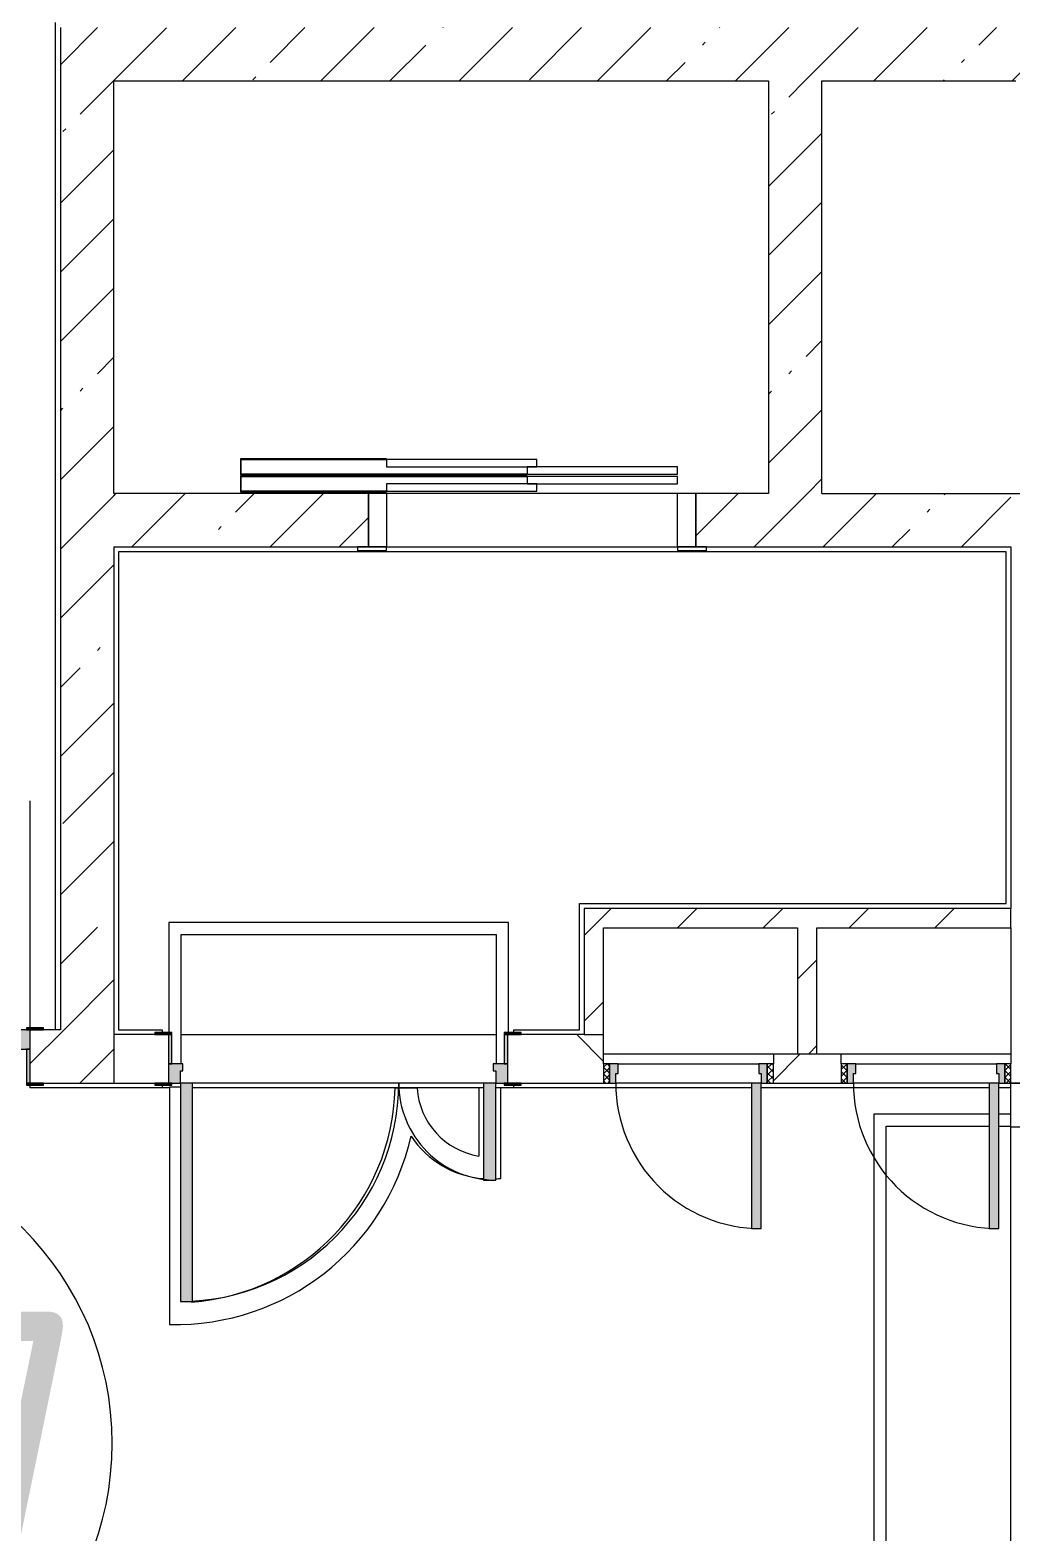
# Model space of a CAD drawing. Header units: millimetres. Extents: x 3991 to 282775, y -8553 to 29560.
# Drawn here: x 243270 to 247315, y 11550 to 17740 of the extents above; entities that cross this region are included whole.
import ezdxf

# ---------------------------------------------------------------- set-up
doc = ezdxf.new("R2010")
doc.units = ezdxf.units.MM
for name, color, linetype, lineweight in [('A-AREA-IDEN', 7, 'Continuous', 9), ('A-WALL', 7, 'Continuous', 9), ('I-WALL-3', 7, 'Continuous', 5)]:
    doc.layers.add(name, color=color, linetype=linetype, lineweight=lineweight)
for name, color, linetype, lineweight, true_color in [('A-DOOR-3', 7, 'Continuous', 5, 0xaaaaaa), ('A-DOOR-4', 7, 'Continuous', 5, 0xe2e2e2), ('A-DOOR-FRAM-2', 7, 'Continuous', 5, 0xe2e2e2), ('A-DOOR-FRAM-3', 7, 'Continuous', 5, 0xaaaaaa), ('A-FLOR-1', 7, 'Continuous', 5, 0xaaaaaa), ('I-WALL-5', 7, 'Continuous', 5, 0x2b586c)]:
    doc.layers.add(name, color=color, linetype=linetype, lineweight=lineweight, true_color=true_color)
doc.styles.add('GOST Common_3', font='GOST_Common.ttf', dxfattribs={"width": 0.9, "height": 1250})
pattern_1 = [(45, (148815.1, 0), (-285.1231, 285.1231), []), (45, (149100.2, 0), (-285.1231, 285.1231), [504.031, -100.806, 16.764, -84.042])]
pattern_2 = [(45, (148815.1, 0), (-176.7767, 176.7767), [])]

# ---------------------------------------------------------------- blocks, each defined once
blk = doc.blocks.new('110_Дверь_СКБ_2Ст - Д-1_л_Лестничная клетка EIS60 2-32142534-Общий план 1 этажа с размещением фрагментов 1_1-1_9')
at = {"layer": 'A-DOOR-4'}
for points in [[(662.5, 1010), (612.5, 1010), (612.5, 110), (662.5, 110), (662.5, 786.4)], [(-637.5, 510), (-637.5, 110), (-587.5, 110), (-587.5, 510)], [(697.5, 30), (699.6, -110), (712.5, -110), (712.4, 30)]]:
    blk.add_hatch(color=256, dxfattribs=at).paths.add_polyline_path(points)
h = blk.add_hatch(color=256, dxfattribs=at)
h.paths.add_polyline_path([(712.5, 110), (662.5, 110), (662.5, 60), (652.5, 60), (652.5, 30), (712.5, 32.6), (712.5, 101.8)])
h.paths.add_polyline_path([(-687.5, 110), (-687.2, 30), (-627.5, 35.6), (-627.5, 60), (-637.5, 60), (-637.5, 110), (-657.7, 110)])
at = {"layer": 'A-DOOR-FRAM-2'}
for points in [[(-695.5, 118), (-742.5, 118), (-742.5, 110), (-672.5, 110), (-672.5, 118), (-687.5, 118)], [(729.9, 118), (697.5, 118), (697.5, 110), (767.5, 110), (767.5, 118)], [(-672.5, 30), (-687.5, 30), (-687.4, -110), (-672.5, -110), (-672.5, -21.5)], [(-687.4, -110), (-742.5, -110.2), (-742.5, -118), (-672.5, -118), (-674.5, -110)], [(767.5, -110), (697.5, -110), (698.9, -118), (767.5, -118)]]:
    blk.add_hatch(color=256, dxfattribs=at).paths.add_polyline_path(points)
at = {"layer": 'A-DOOR-3'}
for p, q in [((662.5, 1010), (612.5, 1010)), ((612.5, 1010), (612.5, 110)), ((662.5, 110), (662.5, 1010)), ((-637.5, 510), (-637.5, 110)), ((-587.5, 510), (-637.5, 510)), ((-587.5, 110), (-587.5, 510)), ((-637.5, 110), (-587.5, 110)), ((612.5, 110), (662.5, 110))]:
    blk.add_line(p, q, dxfattribs=at)
for centre, radius, start, end in [((662.5, 110), 900, 90, 180), ((-637.5, 110), 400, 360, 90)]:
    blk.add_arc(centre, radius, start, end, dxfattribs=at)
at = {"layer": 'A-DOOR-FRAM-3'}
for p, q in [((-672.5, 118), (-742.5, 118)), ((-742.5, 118), (-742.5, 110)), ((-742.5, 110), (-672.5, 110)), ((-637.5, 110), (-687.5, 110)), ((-687.5, 110), (-687.5, 30)), ((-672.5, 110), (-672.5, 118)), ((-637.5, 60), (-637.5, 110)), ((662.5, 110), (662.5, 60)), ((712.5, 110), (662.5, 110)), ((767.5, 118), (697.5, 118)), ((697.5, 118), (697.5, 110)), ((697.5, 110), (767.5, 110)), ((712.5, 30), (712.5, 110)), ((767.5, 110), (767.5, 118)), ((-687.5, 30), (-627.5, 30)), ((-672.5, 30), (-687.5, 30)), ((-687.5, 30), (-687.5, -110)), ((-672.5, -110), (-672.5, 30)), ((-627.5, 60), (-637.5, 60)), ((-627.5, 30), (-627.5, 60)), ((662.5, 60), (652.5, 60)), ((652.5, 60), (652.5, 30)), ((652.5, 30), (712.5, 30)), ((712.5, 30), (697.5, 30)), ((697.5, 30), (697.5, -110)), ((712.5, -110), (712.5, 30)), ((-672.5, -110), (-742.5, -110)), ((-742.5, -110), (-742.5, -118)), ((-742.5, -118), (-672.5, -118)), ((-687.5, -110), (-672.5, -110)), ((-672.5, -118), (-672.5, -110)), ((697.5, -110), (712.5, -110)), ((767.5, -110), (697.5, -110)), ((697.5, -110), (697.5, -118)), ((697.5, -118), (767.5, -118)), ((767.5, -118), (767.5, -110))]:
    blk.add_line(p, q, dxfattribs=at)
blk = doc.blocks.new('110_Дверь_СКБ_2Ст - Д-3а 1450x2100h_Лестничная клетка из коридора-32213611-Общий план 1 этажа с размещением фрагментов 1_1-1_9')
at = {"layer": 'A-DOOR-4'}
for points in [[(617.4, 1000), (612.5, 1000), (617.1, 100), (662.5, 100), (662.5, 1000)], [(-587.5, 500), (-637.5, 500), (-637.5, 100), (-587.5, 100), (-587.5, 492.8)], [(710, 20), (697.5, 20), (697.5, -100), (712.5, -100), (712.5, 20)]]:
    blk.add_hatch(color=256, dxfattribs=at).paths.add_polyline_path(points)
h = blk.add_hatch(color=256, dxfattribs=at)
h.paths.add_polyline_path([(707.1, 100), (662.5, 100), (660, 50), (652.5, 50), (652.5, 20), (712.5, 20), (710.2, 100)])
h.paths.add_polyline_path([(-637.5, 100), (-687.5, 100), (-687.5, 20), (-627.5, 20), (-627.5, 50), (-637.5, 50)])
at = {"layer": 'A-DOOR-FRAM-2'}
for points in [[(-687.5, 108), (-742.5, 108), (-742.5, 100), (-672.5, 100), (-672.5, 108)], [(704.1, 108), (697.5, 108), (702.6, 100), (767.5, 100), (767.5, 108), (707.1, 108)], [(-687.5, 20), (-687.5, -100), (-672.5, -100), (-672.5, 20)], [(-677.4, -100), (-742.5, -100), (-742.5, -108), (-672.5, -108), (-672.5, -100)], [(712.5, -100), (697.5, -100), (697.5, -108), (767.5, -108), (767.5, -100), (737.5, -100)]]:
    blk.add_hatch(color=256, dxfattribs=at).paths.add_polyline_path(points)
at = {"layer": 'A-DOOR-3'}
for p, q in [((662.5, 1000), (612.5, 1000)), ((612.5, 1000), (612.5, 100)), ((662.5, 100), (662.5, 1000)), ((-637.5, 500), (-637.5, 100)), ((-587.5, 500), (-637.5, 500)), ((-587.5, 100), (-587.5, 500)), ((-637.5, 100), (-587.5, 100)), ((612.5, 100), (662.5, 100))]:
    blk.add_line(p, q, dxfattribs=at)
for centre, radius, start, end in [((662.5, 100), 900, 90, 180), ((-637.5, 100), 400, 360, 90)]:
    blk.add_arc(centre, radius, start, end, dxfattribs=at)
at = {"layer": 'A-DOOR-FRAM-3'}
for p, q in [((-672.5, 108), (-742.5, 108)), ((-742.5, 108), (-742.5, 100)), ((-742.5, 100), (-672.5, 100)), ((-637.5, 100), (-687.5, 100)), ((-687.5, 100), (-687.5, 20)), ((-672.5, 100), (-672.5, 108)), ((-637.5, 50), (-637.5, 100)), ((662.5, 100), (662.5, 50)), ((712.5, 100), (662.5, 100)), ((767.5, 108), (697.5, 108)), ((697.5, 108), (697.5, 100)), ((697.5, 100), (767.5, 100)), ((712.5, 20), (712.5, 100)), ((767.5, 100), (767.5, 108)), ((-687.5, 20), (-627.5, 20)), ((-672.5, 20), (-687.5, 20)), ((-687.5, 20), (-687.5, -100)), ((-672.5, -100), (-672.5, 20)), ((-627.5, 50), (-637.5, 50)), ((-627.5, 20), (-627.5, 50)), ((662.5, 50), (652.5, 50)), ((652.5, 50), (652.5, 20)), ((652.5, 20), (712.5, 20)), ((712.5, 20), (697.5, 20)), ((697.5, 20), (697.5, -100)), ((712.5, -100), (712.5, 20)), ((-672.5, -100), (-742.5, -100)), ((-742.5, -100), (-742.5, -108)), ((-742.5, -108), (-672.5, -108)), ((-687.5, -100), (-672.5, -100)), ((-672.5, -108), (-672.5, -100)), ((697.5, -100), (712.5, -100)), ((767.5, -100), (697.5, -100)), ((697.5, -100), (697.5, -108)), ((697.5, -108), (767.5, -108)), ((767.5, -108), (767.5, -100))]:
    blk.add_line(p, q, dxfattribs=at)
blk = doc.blocks.new('110_Дверь_СКБ_1Ст - д-18п 700x2100h_Технический шкаф ЭОМ и СС 2-32193184-Общий план 1 этажа с размещением фрагментов 1_1-1_9')
at = {"layer": 'A-DOOR-3'}
h = blk.add_hatch(dxfattribs=at)
h.set_pattern_fill('FP_135', color=256, style=0, pattern_type=2)
h.set_pattern_definition([(135, (1951.41, 124.685), (-14.14214, -14.14214), []), (225, (1951.41, 124.685), (14.14214, -14.14214), [])])
h.paths.add_polyline_path([(337.5, 60), (337.5, -20), (362.5, -20), (362.5, 60)])
at = {"layer": 'A-DOOR-4'}
h = blk.add_hatch(color=256, dxfattribs=at)
h.paths.add_polyline_path([(-312.5, 60), (-312.5, -20), (-277.5, -20), (-277.5, 20), (-287.5, 20), (-287.5, 60), (-297.5, 60)])
h.paths.add_polyline_path([(312.5, 60), (312.5, 20), (302.5, 20), (302.5, -20), (337.5, -20), (337.5, 60), (322.5, 60)])
at = {"layer": 'A-DOOR-FRAM-2'}
blk.add_hatch(color=256, dxfattribs=at).paths.add_polyline_path([(-287.5, 660), (-287.5, 60), (-247.5, 60), (-247.5, 660)])
at = {"layer": 'A-DOOR-FRAM-3'}
h = blk.add_hatch(dxfattribs=at)
h.set_pattern_fill('FP_136', color=256, style=0, pattern_type=2)
h.set_pattern_definition([(45, (-171.384, 124.685), (-14.1421, 14.1421), []), (135, (-171.384, 124.685), (-14.1421, -14.1421), [])])
h.paths.add_polyline_path([(-337.5, 60), (-337.5, -20), (-312.5, -20), (-312.5, 60)])
at = {"layer": 'A-DOOR-3'}
for p, q in [((-287.5, 660), (-287.5, 60)), ((-247.5, 660), (-287.5, 660)), ((-247.5, 60), (-247.5, 660)), ((-287.5, 60), (-247.5, 60))]:
    blk.add_line(p, q, dxfattribs=at)
blk.add_arc((-287.5, 60), 600, 360, 90, dxfattribs=at)
at = {"layer": 'A-DOOR-FRAM-3'}
for p, q in [((-312.5, 60), (-337.5, 60)), ((-337.5, 60), (-337.5, -20)), ((-287.5, 60), (-312.5, 60)), ((-312.5, 60), (-312.5, -20)), ((-312.5, -20), (-312.5, 60)), ((-287.5, 20), (-287.5, 60)), ((-277.5, 20), (-287.5, 20)), ((-277.5, -20), (-277.5, 20)), ((-247.5, 60), (312.5, 60)), ((312.5, 20), (302.5, 20)), ((302.5, 20), (302.5, -20)), ((312.5, 60), (312.5, 20)), ((337.5, 60), (312.5, 60)), ((337.5, -20), (337.5, 60)), ((362.5, 60), (337.5, 60)), ((337.5, 60), (337.5, -20)), ((362.5, -20), (362.5, 60)), ((-337.5, -20), (-312.5, -20)), ((-312.5, -20), (-277.5, -20)), ((302.5, -20), (-277.5, -20)), ((302.5, -20), (337.5, -20)), ((337.5, -20), (362.5, -20))]:
    blk.add_line(p, q, dxfattribs=at)
blk = doc.blocks.new('DOR_Дверь лифта - 1350х2050h-19118285-Общий план 1 этажа с размещением фрагментов 1_1-1_9')
at = {"layer": 'A-DOOR-3'}
for p, q in [((-600, 125), (-720, 125)), ((-720, 125), (-720, 110)), ((-600, 110), (-600, 125)), ((720, 125), (600, 125)), ((600, 125), (600, 110)), ((720, 110), (720, 125)), ((-720, 110), (-600, 110)), ((-675, 110), (-675, -110)), ((-600, 110), (-675, 110)), ((600, 110), (-600, 110)), ((-600, 110), (-600, -110)), ((600, -110), (600, 110)), ((675, 110), (600, 110)), ((600, 110), (720, 110)), ((675, -110), (675, 110)), ((-675, -110), (-600, -110)), ((-600, -110), (600, -110)), ((-20, -120), (-20, -150)), ((600, -120), (-20, -120)), ((600, -110), (675, -110)), ((600, -150), (600, -120)), ((-600, -150), (-600, -180)), ((20, -150), (-600, -150)), ((-600, -180), (20, -180)), ((-20, -150), (600, -150)), ((20, -180), (20, -150)), ((-600, -190), (-600, -220)), ((20, -190), (-600, -190)), ((-600, -220), (20, -220)), ((-20, -220), (-20, -250)), ((600, -220), (-20, -220)), ((20, -220), (20, -190)), ((600, -250), (600, -220)), ((-20, -250), (600, -250))]:
    blk.add_line(p, q, dxfattribs=at)
at = {"layer": 'A-DOOR-FRAM-3'}
for p, q in [((600, -117), (600, -120)), ((1203, -117), (600, -117)), ((600, -120), (1200, -120)), ((1200, -120), (1200, -180)), ((1203, -183), (1203, -117)), ((1200, -180), (20, -180)), ((20, -180), (20, -183)), ((20, -183), (1203, -183)), ((1203, -187), (20, -187)), ((20, -187), (20, -190)), ((20, -190), (1200, -190)), ((1200, -190), (1200, -250)), ((1203, -253), (1203, -187)), ((600, -250), (600, -253)), ((1200, -250), (600, -250)), ((600, -253), (1203, -253))]:
    blk.add_line(p, q, dxfattribs=at)
blk = doc.blocks.new('Марка_Помещения - Номер-25198446-Общий план 1 этажа с размещением фрагментов 1_1-1_9')
at = {"layer": 'A-AREA-IDEN'}
for start, end in [(360, 180), (180, 360)]:
    blk.add_arc((0, 0), 2.5, start, end, dxfattribs=at)

msp = doc.modelspace()

# ---------------------------------------------------------------- hatches: boundary and pattern name
at = {"layer": 'I-WALL-3'}
h = msp.add_hatch(dxfattribs=at)
h.set_pattern_fill('FP_57', color=256, style=0, pattern_type=2)
h.set_pattern_definition(pattern_1)
h.paths.add_polyline_path([(243536.5, 13620), (243615.1, 13620), (243615.1, 17750), (243395.1, 17750), (243395.1, 13620)])
h = msp.add_hatch(dxfattribs=at)
h.set_pattern_fill('FP_57', color=256, style=0, pattern_type=2)
h.set_pattern_definition(pattern_1)
h.paths.add_polyline_path([(249615.1, 17530), (249615.1, 17750), (243615.1, 17750), (243615.1, 17530), (249400.4, 17530)])
h = msp.add_hatch(dxfattribs=at)
h.set_pattern_fill('FP_57', color=256, style=0, pattern_type=2)
h.set_pattern_definition(pattern_1)
h.paths.add_polyline_path([(246535.1, 15830), (246535.1, 17530), (246315.1, 17530), (246315.1, 15830), (246468.4, 15830)])
h = msp.add_hatch(dxfattribs=at)
h.set_pattern_fill('FP_57', color=256, style=0, pattern_type=2)
h.set_pattern_definition(pattern_1)
h.paths.add_polyline_path([(246535.1, 15610), (247315.1, 15610), (247315.1, 15830), (246015.1, 15830), (246015.1, 15610), (246468.4, 15610)])
h.paths.add_polyline_path([(244248.7, 15610), (244665.1, 15610), (244665.1, 15830), (243615.1, 15830), (243615.1, 15610), (244235.6, 15610)])
h = msp.add_hatch(dxfattribs=at)
h.set_pattern_fill('FP_71', color=256, style=0, pattern_type=2)
h.set_pattern_definition(pattern_2)
h.paths.add_polyline_path([(245555.1, 13600), (245635.1, 13600), (245635.1, 14120), (245555.1, 14120), (245555.1, 13620)])
h = msp.add_hatch(dxfattribs=at)
h.set_pattern_fill('FP_71', color=256, style=0, pattern_type=2)
h.set_pattern_definition(pattern_2)
h.paths.add_polyline_path([(245635.1, 14040), (247315.1, 14040), (247315.1, 14120), (245635.1, 14120)])
h = msp.add_hatch(dxfattribs=at)
h.set_pattern_fill('FP_71', color=256, style=0, pattern_type=2)
h.set_pattern_definition(pattern_2)
h.paths.add_polyline_path([(246468.4, 13520), (246515.1, 13520), (246515.1, 14040), (246435.1, 14040), (246435.1, 13520)])
h = msp.add_hatch(dxfattribs=at)
h.set_pattern_fill('FP_57', color=256, style=0, pattern_type=2)
h.set_pattern_definition(pattern_1)
h.paths.add_polyline_path([(243536.5, 13400), (243615.1, 13400), (243615.1, 13620), (243270.1, 13620), (243270.1, 13400), (243395.1, 13400)])
h.paths.add_polyline_path([(241625.1, 13400), (241870.1, 13400), (241865.1, 13620), (241625.1, 13620)])
h = msp.add_hatch(dxfattribs=at)
h.set_pattern_fill('FP_72', color=256, style=0, pattern_type=2)
h.set_pattern_definition([(135, (148815.1, 0), (-353.5534, -353.5534), [])])
h.paths.add_polyline_path([(245535.1, 13400), (245635.1, 13400), (245635.1, 13600), (245240.1, 13600), (245240.1, 13400), (245491.1, 13400)])
h.paths.add_polyline_path([(243815.1, 13400), (243840.1, 13400), (243840.1, 13600), (243615.1, 13600), (243615.1, 13400), (243785.1, 13400)])
h = msp.add_hatch(dxfattribs=at)
h.set_pattern_fill('FP_109', color=256, style=0, pattern_type=2)
h.set_pattern_definition([(45, (148815.1, 0), (-427.6843, 427.6843), []), (45, (149100.2, 0), (-427.6843, 427.6843), [])])
h.paths.add_polyline_path([(246515.1, 13400), (246615.1, 13400), (246615.1, 13520), (246335.1, 13520), (246335.1, 13400), (246468.4, 13400)])

# ---------------------------------------------------------------- linework, layer by layer
at = {"layer": 'A-FLOR-1'}
for p, q in [((243375.1, 13620), (243375.1, 17770.5)), ((247295.1, 15590), (243635.1, 15590)), ((243635.1, 15590), (243635.1, 13620)), ((247295.1, 14140), (247295.1, 15590)), ((243269.7, 13628), (243269.7, 14563.7)), ((245535.1, 13620), (245535.1, 14140)), ((245535.1, 14140), (247295.1, 14140)), ((243842.6, 14062.1), (243842.6, 13608)), ((245242.6, 14062.1), (243842.6, 14062.1)), ((245242.6, 13608), (245242.6, 14062.1)), ((243892.6, 13480), (243892.6, 14012.1)), ((243892.6, 14012.1), (245192.6, 14012.1)), ((245192.6, 14012.1), (245192.6, 13480)), ((243635.1, 13620), (243815.1, 13620)), ((243815.1, 13620), (243815.1, 13608)), ((245265.1, 13620), (245535.1, 13620)), ((245265.1, 13608), (245265.1, 13620)), ((243270.1, 13380), (243270.1, 13392)), ((243845.8, 13380), (243270.1, 13380)), ((243815.1, 13392), (243815.1, 13380)), ((243890.1, 13383), (243845.5, 13383)), ((243845.5, 13383), (243845.5, 12405.3)), ((245140.1, 13380), (243940.1, 13380)), ((244865.8, 13379.5), (244774.9, 13379.5)), ((245120.1, 13380), (245120.1, 13099.1)), ((246245.1, 13380), (245190.1, 13380)), ((245211.9, 13007.2), (245211.9, 13380)), ((245265.1, 13380), (245265.1, 13392)), ((247225.1, 13380), (246285.1, 13380)), ((247315.1, 13380), (247265.1, 13380)), ((246749.8, 13272.2), (246749.8, 11457.1)), ((247225.1, 13272.2), (246749.8, 13272.2)), ((247315.1, 13272.2), (247265.1, 13272.2)), ((246799.8, 11507.1), (246799.8, 13222.2)), ((246799.8, 13222.2), (247225.1, 13222.2)), ((247265.1, 13222.2), (247315.1, 13222.2))]:
    msp.add_line(p, q, dxfattribs=at)
for centre, radius, start, end in [((243870.1, 13400), 905, 274.14371, 358.70203), ((245170.1, 13400), 305, 183.85394, 260.56466), ((243870.1, 13400), 995, 268.58294, 347.32946), ((245170.1, 13400), 395, 213.54048, 265.63343), ((245170.1, 13400), 395, 272.90796, 276.07108)]:
    msp.add_arc(centre, radius, start, end, dxfattribs=at)
at = {"layer": 'A-WALL'}
for p, q in [((247315.1, 14040), (247315.1, 14120)), ((245555.1, 13600), (245635.1, 13600)), ((246435.1, 13520), (246515.1, 13520))]:
    msp.add_line(p, q, dxfattribs=at)
at = {"layer": 'I-WALL-3'}
for p, q in [((243395.1, 17750), (243395.1, 13620)), ((243615.1, 15830), (243615.1, 17530)), ((243615.1, 17530), (246315.1, 17530)), ((246315.1, 17530), (246315.1, 15830)), ((246535.1, 17530), (247335.1, 17530)), ((246535.1, 15830), (246535.1, 17530)), ((244665.1, 15830), (243615.1, 15830)), ((244665.1, 15610), (244665.1, 15830)), ((246315.1, 15830), (246015.1, 15830)), ((246015.1, 15830), (246015.1, 15610)), ((246535.1, 15830), (247535.1, 15830)), ((243615.1, 15610), (244665.1, 15610)), ((243615.1, 15610), (243615.1, 13400)), ((246015.1, 15610), (247315.1, 15610)), ((247315.1, 15610), (247315.1, 14120)), ((245555.1, 14120), (245555.1, 13600)), ((247315.1, 14120), (245555.1, 14120)), ((245635.1, 13480), (245635.1, 14040)), ((245635.1, 14040), (246435.1, 14040)), ((246435.1, 14040), (246435.1, 13520)), ((246515.1, 14040), (247315.1, 14040)), ((246515.1, 13520), (246515.1, 14040)), ((247315.1, 14040), (247315.1, 13480)), ((243395.1, 13620), (243325.1, 13620)), ((243785.1, 13600), (243615.1, 13600)), ((243892.6, 13600), (245192.6, 13600)), ((245555.1, 13600), (245295.1, 13600)), ((245635.1, 13520), (246435.1, 13520)), ((246335.1, 13520), (246335.1, 13480)), ((246515.1, 13520), (247315.1, 13520)), ((246615.1, 13480), (246615.1, 13520)), ((243325.1, 13400), (243785.1, 13400)), ((245140.1, 13400), (243940.1, 13400)), ((245295.1, 13400), (245635.1, 13400)), ((246335.1, 13400), (246615.1, 13400)), ((247515.1, 13400), (247315.1, 13400)), ((247315.1, 11507.1), (247315.1, 13400)), ((247315.1, 13220), (247515.1, 13220))]:
    msp.add_line(p, q, dxfattribs=at)
at = {"layer": 'I-WALL-5'}
msp.add_line((247315.1, 13400), (248515.1, 13400), dxfattribs=at)

# ---------------------------------------------------------------- block references
at = {"layer": 'A-AREA-IDEN', "xscale": 499.9999999999995, "yscale": 499.9999999999995, "zscale": 499.9999999999995}
msp.add_blockref('Марка_Помещения - Номер-25198446-Общий план 1 этажа с размещением фрагментов 1_1-1_9', (242358.6, 11915.4), dxfattribs=at)
at = {"layer": 'A-DOOR-3', "rotation": 180}
for name, p in [('DOR_Дверь лифта - 1350х2050h-19118285-Общий план 1 этажа с размещением фрагментов 1_1-1_9', (245340.1, 15720)), ('110_Дверь_СКБ_2Ст - Д-3а 1450x2100h_Лестничная клетка из коридора-32213611-Общий план 1 этажа с размещением фрагментов 1_1-1_9', (244552.6, 13500)), ('110_Дверь_СКБ_1Ст - д-18п 700x2100h_Технический шкаф ЭОМ и СС 2-32193184-Общий план 1 этажа с размещением фрагментов 1_1-1_9', (245997.6, 13460)), ('110_Дверь_СКБ_1Ст - д-18п 700x2100h_Технический шкаф ЭОМ и СС 2-32193184-Общий план 1 этажа с размещением фрагментов 1_1-1_9', (246977.6, 13460))]:
    msp.add_blockref(name, p, dxfattribs=at)
at = {"layer": 'A-DOOR-3'}
msp.add_blockref('110_Дверь_СКБ_2Ст - Д-1_л_Лестничная клетка EIS60 2-32142534-Общий план 1 этажа с размещением фрагментов 1_1-1_9', (242557.6, 13510), dxfattribs=at)

# ---------------------------------------------------------------- texts
at = {"layer": 'A-AREA-IDEN', "insert": (241149.2, 12458.2), "char_height": 1250, "width": 3030.379, "attachment_point": 1, "style": 'GOST Common_3'}
msp.add_mtext('1.77', dxfattribs=at)

doc.saveas('drawing.dxf')
